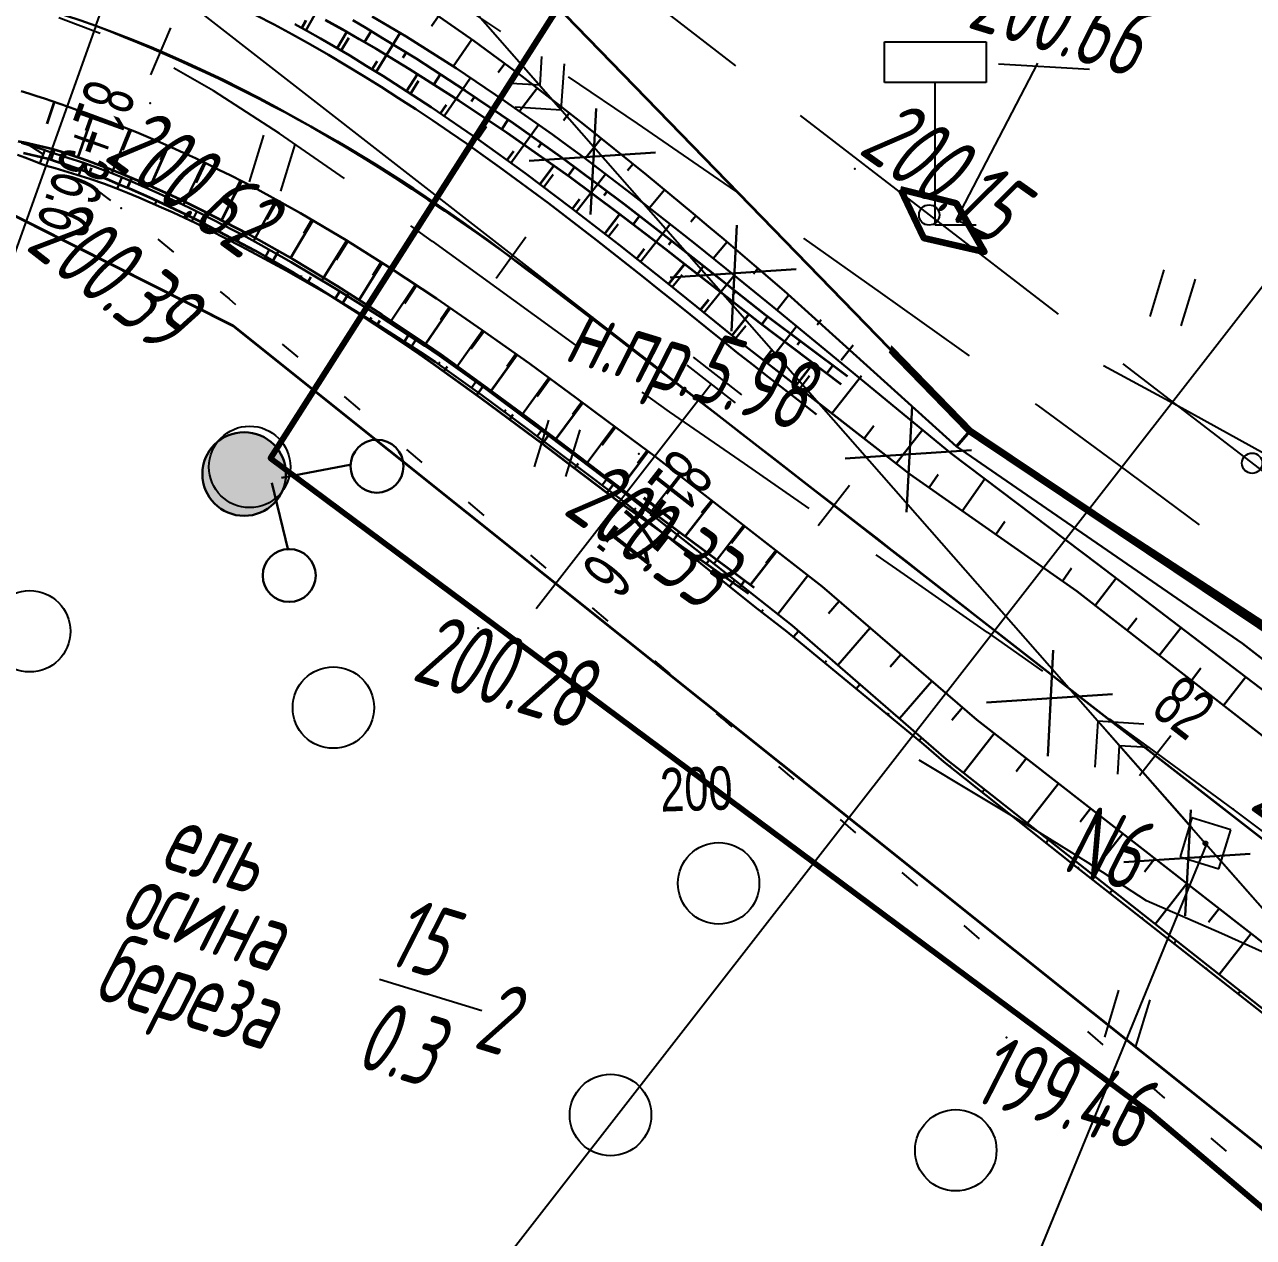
# Model space of a CAD drawing. Header units: millimetres. Extents: x -1799 to 6962, y -1020 to 4121.
# Drawn here: x 4869.3 to 4929.7, y 3082.8 to 3142.4 of the extents above; entities that cross this region are included whole.
import ezdxf

# ---------------------------------------------------------------- set-up
doc = ezdxf.new("R2010")
doc.units = ezdxf.units.MM
doc.linetypes.add('CONTI', pattern=[0])
doc.linetypes.add('DASHED', pattern=[0.75, 0.5, -0.25])
for name, color, linetype, lineweight in [('10', 1, 'Continuous', 35), ('КОПИЯ_ОСЬ_13_ОТКОСЫ', 7, 'Continuous', 30), ('Новые опоры', 5, 'Continuous', 35), ('ОСЬ_ВЕРХ_ПОКРЫТИЯ_ГРАНИЦЫ_ПОЛОС', 7, 'Continuous', 30), ('ОСЬ_ВЕРХ_ПОКРЫТИЯ_ОСЬ', 1, 'Continuous', 30), ('Ось_примыкания', 1, 'Continuous', 35)]:
    doc.layers.add(name, color=color, linetype=linetype, lineweight=lineweight)
for name, color, linetype in [('_Ростелеком', 6, 'Continuous'), ('GOR_BDEFAULT', 212, 'CONTI'), ('NAD_MDEFAULT', 7, 'CONTI'), ('PI_OTDEFAULT', 172, 'CONTI'), ('PI_TTDEFAULT', 5, 'CONTI'), ('PLN_O', 7, 'CONTI'), ('SIT_LDEFAULT', 7, 'CONTI'), ('USLZNDEFAULT', 7, 'CONTI'), ('ZAPSKDEFAULT', 7, 'CONTI'), ('КОПИЯ_ОСЬ_ТАНГЕНСЫ', 1, 'Continuous'), ('ОСЬ_ВЕРХ_ПОКРЫТИЯ_ОТКОСЫ', 7, 'Continuous'), ('ОСЬ_ВЕРХ_ПОКРЫТИЯ_ПИКЕТЫ', 1, 'Continuous'), ('ОСЬ_ВЕРХ_ПОКРЫТИЯ_РАЗБИВКА_КРИВ', 1, 'Continuous'), ('ОСЬ_ВЕРХ_ПОКРЫТИЯ_ТАНГЕНСЫ', 1, 'Continuous'), ('разметка', 7, 'Continuous')]:
    doc.layers.add(name, color=color, linetype=linetype)
doc.styles.add('eskd', font='spds.shx', dxfattribs={"width": 1.2, "oblique": 15})
doc.styles.add('SHRFT', font='TXT', dxfattribs={"width": 3.5})
doc.styles.get("Standard").update_dxf_attribs({"font": 'arial.ttf'})
doc.styles.add('STYLE1', font='romand.shx', dxfattribs={"width": 0.9})
doc.linetypes.add('кабель_связи_проект.', pattern='A,10,-1,["/",STYLE1,S=3,R=0,X=0,Y=-1.5],-4.1', length=15.1)

# ---------------------------------------------------------------- blocks, each defined once
blk = doc.blocks.new('BL_2011')
at = {"color": 0}
for p, q in [((0, 0), (0, 2.4)), ((1.6, 0), (1.6, 2.4))]:
    blk.add_line(p, q, dxfattribs=at)
blk = doc.blocks.new('BL_2004')
at = {"color": 0}
blk.add_circle((0, 0), 2, dxfattribs=at)
blk = doc.blocks.new('BL_27')
at = {"color": 0}
for p, q in [((1, 1), (-1, 1)), ((-1, 1), (-1, -1)), ((1, -1), (1, 1)), ((-1, -1), (1, -1))]:
    blk.add_line(p, q, dxfattribs=at)
blk.add_circle((0, 0), 0.1, dxfattribs=at)
blk = doc.blocks.new('BL_13')
at = {"color": 0}
for p, q in [((-2.5, 7), (-2.5, 9)), ((-2.5, 9), (2.5, 9)), ((2.5, 9), (2.5, 7)), ((0, 7), (-2.5, 7)), ((0, 0), (0, 7)), ((2.5, 7), (0, 7)), ((2, 0), (0, 0))]:
    blk.add_line(p, q, dxfattribs=at)
blk = doc.blocks.new('A$C20B74A9F')
at = {"layer": 'Новые опоры', "lineweight": 30, "ltscale": 7}
h = blk.add_hatch(color=256, dxfattribs=at)
h.set_gradient(color1=(0, 0, 255), color2=(0, 0, 117), one_color=1, tint=0.23, name='SPHERICAL')
h.paths.add_polyline_path([(2.054, 0, 1), (-2.054, 0, 1)])
blk.add_circle((0, 0), 2.054, dxfattribs=at)

msp = doc.modelspace()

# ---------------------------------------------------------------- linework, layer by layer
at = {"ltscale": 7}
msp.add_lwpolyline([(4889.292, 3077.081), (4948.641, 3153.329)], dxfattribs=at)
at = {"linetype": 'Continuous'}
msp.add_lwpolyline([(4896.862, 3074.805), (4914.011, 3069.562), (4927.348, 3102.079)], dxfattribs=at)
at = {"layer": '10'}
for points in [[(5126.716, 2919.343), (5103.206, 2947.443), (5106.036, 2952.483), (5090.316, 2971.423), (5010.816, 3060.993), (4964.366, 3097.523), (4959.866, 3089.543), (4935.266, 3109.693), (4925.046, 3116.333), (4915.736, 3122.393), (4882.236, 3156.863), (4868.236, 3165.853), (4844.226, 3168.003), (4845.853, 3159.921), (4832.606, 3154.783), (4804.776, 3131.223), (4770.826, 3093.703), (4735.886, 3046.233), (4680.976, 2976.563), (4647.056, 2935.783), (4635.286, 2926.063), (4615.906, 2918.193), (4598.586, 2915.533), (4552.416, 2914.983)], [(4844.226, 3168.003), (4868.236, 3165.853), (4882.236, 3156.863), (4915.736, 3122.393), (4925.046, 3116.333), (4935.266, 3109.693), (4959.866, 3089.543), (4964.366, 3097.523), (5010.816, 3060.993), (5090.316, 2971.423)], [(4557.366, 2900.733), (4579.636, 2901.023), (4603.806, 2901.343), (4619.906, 2900.323), (4644.596, 2910.463), (4659.776, 2923.013), (4694.926, 2965.253), (4750.166, 3035.343), (4784.736, 3082.333), (4817.286, 3118.293), (4841.916, 3139.133), (4849.498, 3141.814), (4850.396, 3137.353), (4862.146, 3136.323), (4879.536, 3127.573), (4921.766, 3093.823), (4990.146, 3039.233), (5067.656, 2951.893), (5147.236, 2856.943), (5178.236, 2824.543), (5178.236, 2824.543), (5183.976, 2815.193), (5213.876, 2748.373)], [(5311.566, 2187.733), (5307.976, 2226.163), (5307.136, 2291.223), (5299.566, 2401.693), (5284.996, 2489.083), (5263.266, 2574.083), (5241.046, 2659.673), (5213.876, 2748.373), (5183.976, 2815.193), (5178.236, 2824.543), (5178.236, 2824.543), (5147.236, 2856.943), (5067.656, 2951.893), (4990.146, 3039.233), (4921.766, 3093.823), (4879.536, 3127.573), (4862.146, 3136.323), (4850.396, 3137.353)]]:
    msp.add_lwpolyline(points, dxfattribs=at)
at = {"layer": '_Ростелеком', "ltscale": 0.25}
for points in [[(4919.057, 3140.47), (4915.059, 3132.794), (4916.578, 3132.05)], [(4917.135, 3140.432), (4921.61, 3140.17)]]:
    msp.add_lwpolyline(points, dxfattribs=at)
at = {"layer": '_Ростелеком', "linetype": 'ByBlock', "lineweight": 100, "ltscale": 0.25}
msp.add_lwpolyline([(4912.32, 3134.255), (4913.445, 3131.88), (4916.446, 3131.193), (4915.071, 3133.568), (4912.32, 3134.255)], dxfattribs=at)
at = {"layer": '_Ростелеком', "linetype": 'кабель_связи_проект.', "ltscale": 0.25}
msp.add_lwpolyline([(4915.736, 3122.393, 0.35, 0.35, 0), (4911.811, 3126.432, 0, 0, 0), (4914.033, 3132.783, 0, 0, 0)], format="xyseb", dxfattribs=at)
at = {"layer": '_Ростелеком', "linetype": 'кабель_связи_проект.', "ltscale": 0.25, "const_width": 0.35}
msp.add_lwpolyline([(5227.847, 2760.189), (5218.846, 2781.426), (5206.952, 2806.026), (5202.948, 2813.998), (5185.14, 2845.823), (5185.14, 2845.823), (5158.246, 2881.673), (5129.316, 2916.233), (5103.206, 2947.443), (5071.34, 2988.977), (5054.135, 3008.097), (5034.933, 3030.902), (5019.355, 3045.905), (5000.278, 3062.641), (4959.866, 3089.543), (4931.654, 3111.72), (4915.736, 3122.393)], dxfattribs=at)
at = {"layer": '_Ростелеком', "lineweight": 40, "ltscale": 7}
msp.add_lwpolyline([(4915.736, 3122.393), (4915.074, 3121.644)], dxfattribs=at)
at = {"layer": 'GOR_BDEFAULT', "color": 212, "elevation": 200, "flags": 128}
for points in [[(4959.432, 3104.449), (4956.572, 3106.249), (4953.532, 3108.119), (4950.362, 3110.079), (4944.772, 3112.629), (4941.532, 3114.729), (4938.312, 3116.859), (4934.702, 3118.799), (4930.682, 3121.019), (4926.142, 3123.529), (4922.302, 3125.599)], [(4939.962, 3092.359), (4939.222, 3092.509), (4938.252, 3093.099), (4932.592, 3095.699), (4928.092, 3097.719), (4924.412, 3099.329), (4921.542, 3101.189), (4918.692, 3102.969), (4915.912, 3104.639), (4913.242, 3106.239)]]:
    msp.add_lwpolyline(points, dxfattribs=at)
at = {"layer": 'NAD_MDEFAULT', "color": 0}
msp.add_line((4886.734, 3095.477), (4891.755, 3093.942), dxfattribs=at)
at = {"layer": 'PI_TTDEFAULT', "color": 5}
for p in [(4875.472, 3138.509, 200.624), (4910.082, 3135.269, 200.151), (4874.042, 3133.339, 200.39), (4899.462, 3121.279, 200.328), (4891.572, 3112.719, 200.279), (4928.662, 3103.829, 200.455), (4917.532, 3092.619, 199.461)]:
    msp.add_point(p, dxfattribs=at)
at = {"layer": 'PLN_O'}
for p, q in [((4900.842, 3142.929), (4904.222, 3140.329)), ((4907.392, 3137.889), (4920.072, 3128.139)), ((4923.252, 3125.699), (4935.932, 3115.949))]:
    msp.add_line(p, q, dxfattribs=at)
for centre in [(4913.732, 3133.009), (4929.592, 3120.819)]:
    msp.add_circle(centre, 0.5, dxfattribs=at)
at = {"layer": 'SIT_LDEFAULT', "color": 7}
for p, q in [((4890.382, 3144.189), (4927.302, 3102.149)), ((4890.812, 3143.259), (4892.672, 3142.019)), ((4891.042, 3143.439), (4895.662, 3138.179)), ((4873.002, 3141.919), (4870.982, 3142.699)), ((4894.692, 3140.789), (4894.602, 3139.379)), ((4878.582, 3139.109), (4876.622, 3140.219)), ((4895.662, 3138.179), (4895.812, 3140.439)), ((4894.602, 3139.379), (4893.192, 3139.469)), ((4895.992, 3139.789), (4899.382, 3137.499)), ((4881.812, 3137.019), (4878.582, 3139.109)), ((4893.402, 3138.329), (4895.662, 3138.179)), ((4885.012, 3134.809), (4881.812, 3137.019)), ((4899.382, 3137.499), (4903.652, 3134.579)), ((4869.372, 3136.539), (4870.212, 3135.999)), ((4872.712, 3134.319), (4873.522, 3133.729)), ((4903.652, 3134.579), (4904.262, 3134.149)), ((4889.332, 3131.709), (4888.262, 3132.479)), ((4875.842, 3131.829), (4876.612, 3131.189)), ((4893.322, 3128.829), (4889.342, 3131.729)), ((4907.552, 3131.879), (4907.582, 3131.859)), ((4907.582, 3131.849), (4911.332, 3129.209)), ((4878.902, 3129.249), (4879.342, 3128.889)), ((4911.332, 3129.209), (4915.182, 3126.459)), ((4879.342, 3128.889), (4879.662, 3128.609)), ((4896.382, 3126.619), (4893.322, 3128.829)), ((4881.952, 3126.669), (4882.712, 3126.019)), ((4915.182, 3126.459), (4915.702, 3126.089)), ((4885.002, 3124.089), (4885.762, 3123.439)), ((4900.982, 3123.349), (4899.632, 3124.309)), ((4918.942, 3123.739), (4919.092, 3123.629)), ((4904.662, 3120.799), (4900.982, 3123.349)), ((4919.092, 3123.629), (4923.042, 3120.729)), ((4888.052, 3121.499), (4888.812, 3120.849)), ((4907.842, 3118.599), (4904.662, 3120.799)), ((4923.042, 3120.729), (4926.992, 3117.799)), ((4891.092, 3118.899), (4891.852, 3118.249)), ((4894.142, 3116.309), (4894.902, 3115.659)), ((4912.522, 3115.359), (4911.132, 3116.319)), ((4916.592, 3112.509), (4912.522, 3115.349)), ((4897.182, 3113.719), (4897.942, 3113.069)), ((4919.322, 3110.599), (4916.592, 3112.529)), ((4900.232, 3111.119), (4900.992, 3110.469)), ((4903.272, 3108.529), (4903.582, 3108.259)), ((4903.592, 3108.269), (4904.042, 3107.879)), ((4922.022, 3108.159), (4921.872, 3105.899)), ((4926.642, 3102.899), (4922.022, 3108.159)), ((4924.282, 3108.009), (4922.022, 3108.159)), ((4924.722, 3106.729), (4922.582, 3108.269)), ((4922.992, 3105.549), (4923.082, 3106.959)), ((4923.082, 3106.959), (4924.492, 3106.869)), ((4928.662, 3103.829), (4924.722, 3106.729)), ((4906.322, 3105.929), (4907.082, 3105.279)), ((4930.632, 3102.349), (4928.662, 3103.829)), ((4909.352, 3103.319), (4910.112, 3102.669)), ((4927.302, 3102.149), (4974.012, 3049.009)), ((4927.962, 3101.399), (4932.582, 3096.139)), ((4912.392, 3100.719), (4913.152, 3100.069)), ((4915.432, 3098.119), (4916.192, 3097.469)), ((4921.502, 3092.909), (4922.262, 3092.259)), ((4924.532, 3090.289), (4925.292, 3089.639)), ((4927.562, 3087.679), (4928.322, 3087.029))]:
    msp.add_line(p, q, dxfattribs=at)
at = {"layer": 'КОПИЯ_ОСЬ_13_ОТКОСЫ'}
for points in [[(4883.118, 3142.075), (4884.175, 3143.975)], [(4888.938, 3143.249), (4891.365, 3141.564), (4893.719, 3139.833), (4896.005, 3138.067), (4896.754, 3137.473), (4899.843, 3134.986), (4902.139, 3133.085), (4902.895, 3132.451), (4903.646, 3131.817), (4905.137, 3130.552), (4906.614, 3129.292), (4915.074, 3121.644), (4929.122, 3111.972), (4929.122, 3111.972), (4945.14, 3099.501)], [(4886.369, 3142.757), (4887.212, 3142.266), (4888.048, 3141.767), (4890.501, 3140.213), (4892.891, 3138.606), (4895.223, 3136.96), (4895.989, 3136.404), (4896.749, 3135.845), (4899.127, 3134.028), (4901.46, 3132.197), (4902.229, 3131.585), (4903.756, 3130.361), (4906.023, 3128.532), (4914.813, 3121.303), (4922.037, 3115.848), (4964.408, 3083.554)], [(4886.369, 3142.757), (4887.212, 3142.266), (4888.048, 3141.767), (4890.501, 3140.213), (4892.891, 3138.606), (4895.223, 3136.96), (4895.989, 3136.404), (4896.749, 3135.845), (4899.127, 3134.028), (4901.46, 3132.197), (4902.229, 3131.585), (4903.756, 3130.361), (4906.023, 3128.532), (4914.813, 3121.303), (4922.037, 3115.848), (4964.408, 3083.554)], [(4889.628, 3142.77), (4889.291, 3142.284)], [(4882.571, 3142.377), (4883.199, 3142.029), (4883.825, 3141.677), (4884.448, 3141.319), (4885.268, 3140.834), (4886.082, 3140.342), (4886.893, 3139.841), (4889.277, 3138.299), (4891.605, 3136.702), (4893.883, 3135.062), (4896.164, 3133.352), (4898.497, 3131.544), (4900.795, 3129.72), (4902.313, 3128.5), (4904.573, 3126.669), (4912.78, 3120.281), (4920.978, 3114.534), (4977.247, 3070.73)], [(4886.564, 3140.046), (4887.743, 3141.95)], [(4884.853, 3141.081), (4885.222, 3141.705)], [(4891.271, 3141.629), (4890.353, 3140.306)], [(4892.884, 3140.447), (4892.566, 3140.014)], [(4888.247, 3138.965), (4888.653, 3139.592)], [(4889.915, 3137.861), (4891.204, 3139.74)], [(4869.129, 3139.086), (4869.511, 3138.968), (4869.892, 3138.847), (4870.272, 3138.723), (4870.652, 3138.596), (4871.03, 3138.466), (4871.407, 3138.333), (4871.854, 3138.18), (4872.301, 3138.024), (4872.746, 3137.864), (4873.189, 3137.701), (4873.632, 3137.534), (4874.211, 3137.306), (4874.789, 3137.073), (4875.364, 3136.834), (4875.937, 3136.59), (4876.523, 3136.33), (4877.107, 3136.065), (4877.688, 3135.795), (4878.267, 3135.52), (4878.846, 3135.235), (4879.423, 3134.946), (4879.997, 3134.651), (4880.57, 3134.353), (4882.846, 3133.098), (4885.098, 3131.766), (4887.326, 3130.365), (4889.536, 3128.905), (4891.776, 3127.361), (4894.097, 3125.708), (4896.411, 3124.017), (4897.954, 3122.875), (4900.273, 3121.146), (4908.48, 3114.758), (4916.065, 3108.221), (4938.397, 3090.838)], [(4894.482, 3139.244), (4893.602, 3138.104)], [(4872.583, 3137.923), (4872.31, 3137.164)], [(4896.064, 3138.021), (4895.766, 3137.645)], [(4874.452, 3137.21), (4873.584, 3135.057)], [(4891.564, 3136.73), (4891.994, 3137.356)], [(4893.188, 3135.562), (4894.541, 3137.441)], [(4869.149, 3136.553), (4869.514, 3136.44), (4869.877, 3136.324), (4870.24, 3136.205), (4870.602, 3136.083), (4871.033, 3135.947), (4871.463, 3135.807), (4871.892, 3135.664), (4872.32, 3135.518), (4872.746, 3135.368), (4873.459, 3135.107), (4874.027, 3134.876), (4874.592, 3134.639), (4875.156, 3134.396), (4875.717, 3134.149), (4876.28, 3133.89), (4876.841, 3133.627), (4877.4, 3133.359), (4877.957, 3133.086), (4880.18, 3131.929), (4880.917, 3131.524), (4882.39, 3130.691), (4884.592, 3129.388), (4886.781, 3128.014), (4888.961, 3126.579), (4889.686, 3126.088), (4891.967, 3124.448), (4894.247, 3122.761), (4895.007, 3122.191), (4896.532, 3121.039), (4898.831, 3119.292), (4906.997, 3112.851), (4914.56, 3106.287), (4936.781, 3088.762)], [(4869.149, 3136.553), (4869.513, 3136.44), (4869.877, 3136.324), (4870.24, 3136.205), (4870.602, 3136.083), (4871.033, 3135.947), (4871.463, 3135.807), (4871.892, 3135.665), (4872.32, 3135.518), (4872.746, 3135.368), (4873.459, 3135.107), (4874.027, 3134.876), (4874.592, 3134.639), (4875.156, 3134.397), (4875.717, 3134.149), (4876.28, 3133.89), (4876.841, 3133.627), (4877.4, 3133.359), (4877.957, 3133.086), (4880.18, 3131.929), (4880.917, 3131.524), (4882.39, 3130.691), (4884.592, 3129.388), (4886.781, 3128.014), (4888.961, 3126.579), (4889.686, 3126.088), (4891.967, 3124.448), (4894.246, 3122.761), (4895.007, 3122.191), (4896.532, 3121.039), (4898.831, 3119.292), (4906.997, 3112.851), (4914.56, 3106.287), (4936.781, 3088.762)], [(4876.295, 3136.432), (4875.981, 3135.725)], [(4897.626, 3136.771), (4896.83, 3135.783)], [(4868.953, 3135.957), (4869.308, 3135.827), (4869.661, 3135.695), (4870.014, 3135.56), (4870.366, 3135.423), (4870.796, 3135.301), (4871.225, 3135.176), (4871.653, 3135.048), (4872.08, 3134.916), (4872.506, 3134.781), (4873.219, 3134.543), (4873.784, 3134.322), (4874.347, 3134.095), (4874.908, 3133.863), (4875.467, 3133.626), (4876.029, 3133.377), (4876.589, 3133.124), (4877.147, 3132.866), (4877.703, 3132.603), (4879.926, 3131.484), (4880.664, 3131.091), (4882.139, 3130.284), (4884.349, 3129.015), (4886.549, 3127.675), (4888.742, 3126.273), (4889.472, 3125.793), (4891.75, 3124.158), (4894.03, 3122.478), (4894.791, 3121.909), (4896.316, 3120.76), (4898.616, 3119.016), (4905.174, 3113.766), (4906.759, 3112.546), (4913.467, 3107), (4914.452, 3106.148), (4920.723, 3101.181), (4936.458, 3088.836)], [(4870.05, 3135.546), (4870.298, 3136.185)], [(4878.111, 3135.594), (4877.109, 3133.5)], [(4899.184, 3135.517), (4898.918, 3135.188)], [(4871.965, 3134.952), (4872.033, 3135.17)], [(4873.853, 3134.295), (4874.076, 3134.855)], [(4879.901, 3134.702), (4879.546, 3134.014)], [(4894.798, 3134.376), (4895.261, 3134.993)], [(4896.395, 3133.172), (4897.828, 3135.021)], [(4900.731, 3134.25), (4899.988, 3133.353)], [(4875.699, 3133.524), (4875.78, 3133.708)], [(4881.661, 3133.752), (4880.546, 3131.728)], [(4877.517, 3132.692), (4877.752, 3133.187)], [(4902.271, 3132.974), (4902.021, 3132.676)], [(4883.402, 3132.769), (4883.01, 3132.107)], [(4897.976, 3131.948), (4898.454, 3132.564)], [(4899.548, 3130.71), (4901.008, 3132.551)], [(4879.306, 3131.797), (4879.388, 3131.96)], [(4885.123, 3131.75), (4883.897, 3129.799)], [(4903.801, 3131.685), (4903.114, 3130.876)], [(4881.076, 3130.866), (4881.313, 3131.3)], [(4886.817, 3130.686), (4886.408, 3130.035)], [(4905.325, 3130.391), (4905.096, 3130.121)], [(4882.822, 3129.892), (4882.904, 3130.035)], [(4901.113, 3129.465), (4901.603, 3130.075)], [(4902.67, 3128.21), (4904.152, 3130.041)], [(4884.553, 3128.89), (4884.783, 3129.267)], [(4888.493, 3129.595), (4887.246, 3127.708)], [(4906.854, 3129.102), (4906.258, 3128.348)], [(4886.262, 3127.85), (4886.338, 3127.976)], [(4890.153, 3128.48), (4889.725, 3127.859)], [(4891.799, 3127.345), (4890.492, 3125.509)], [(4904.225, 3126.952), (4904.719, 3127.562)], [(4905.797, 3125.717), (4907.246, 3127.577)], [(4908.422, 3127.86), (4908.223, 3127.609)], [(4887.95, 3126.779), (4888.16, 3127.106)], [(4893.428, 3126.184), (4892.992, 3125.572)], [(4909.99, 3126.619), (4909.411, 3125.887)], [(4889.624, 3125.684), (4889.699, 3125.789)], [(4895.049, 3125.012), (4893.7, 3123.165)], [(4907.375, 3124.488), (4907.858, 3125.108)], [(4908.954, 3123.26), (4910.399, 3125.116)], [(4891.249, 3124.518), (4891.46, 3124.812)], [(4896.663, 3123.831), (4896.209, 3123.218)], [(4892.863, 3123.338), (4892.935, 3123.435)], [(4898.269, 3122.64), (4896.879, 3120.775)], [(4910.532, 3122.031), (4911.014, 3122.65)], [(4894.471, 3122.148), (4894.684, 3122.433)], [(4912.11, 3120.803), (4913.403, 3122.463)], [(4899.873, 3121.444), (4899.41, 3120.823)], [(4896.069, 3120.946), (4896.141, 3121.041)], [(4901.457, 3120.224), (4900.009, 3118.363)], [(4913.723, 3119.621), (4914.172, 3120.261)], [(4897.664, 3119.739), (4897.876, 3120.018)], [(4915.36, 3118.472), (4916.468, 3120.053)], [(4903.036, 3118.996), (4902.553, 3118.375)], [(4899.245, 3118.514), (4899.318, 3118.605)], [(4904.614, 3117.767), (4903.149, 3115.886)], [(4916.998, 3117.324), (4917.444, 3117.96)], [(4900.806, 3117.264), (4901.037, 3117.552)], [(4906.192, 3116.539), (4905.704, 3115.912)], [(4902.367, 3116.014), (4902.444, 3116.11)], [(4907.77, 3115.31), (4906.29, 3113.408)], [(4920.273, 3115.028), (4920.716, 3115.659)], [(4903.928, 3114.764), (4904.177, 3115.075)], [(4921.877, 3113.834), (4922.921, 3115.175)], [(4905.495, 3113.52), (4905.576, 3113.625)], [(4909.314, 3114.039), (4908.789, 3113.431)], [(4923.456, 3112.606), (4923.926, 3113.211)], [(4907.071, 3112.289), (4907.31, 3112.579)], [(4910.829, 3112.734), (4909.247, 3110.898)], [(4925.034, 3111.377), (4926.102, 3112.75)], [(4908.612, 3111.015), (4908.692, 3111.111)], [(4912.344, 3111.428), (4911.816, 3110.816)], [(4926.612, 3110.149), (4927.082, 3110.752)], [(4910.153, 3109.74), (4910.332, 3109.956)], [(4913.859, 3110.122), (4912.268, 3108.276)], [(4928.19, 3108.92), (4929.284, 3110.325)], [(4915.373, 3108.816), (4914.843, 3108.201)], [(4911.695, 3108.465), (4911.754, 3108.538)], [(4916.923, 3107.553), (4915.414, 3105.614)], [(4913.236, 3107.191), (4913.354, 3107.334)], [(4918.501, 3106.324), (4917.998, 3105.678)], [(4914.764, 3105.901), (4914.802, 3105.95)], [(4920.08, 3105.096), (4918.555, 3103.137)], [(4916.332, 3104.659), (4916.444, 3104.801)], [(4921.658, 3103.867), (4921.149, 3103.214)], [(4917.9, 3103.417), (4917.937, 3103.465)], [(4923.236, 3102.639), (4921.696, 3100.66)], [(4919.467, 3102.176), (4919.585, 3102.324)], [(4924.814, 3101.41), (4924.301, 3100.751)], [(4921.036, 3100.935), (4921.075, 3100.985)], [(4926.393, 3100.182), (4924.836, 3098.183)], [(4922.61, 3099.701), (4922.725, 3099.848)], [(4924.183, 3098.466), (4924.222, 3098.515)], [(4927.971, 3098.953), (4927.452, 3098.287)], [(4925.757, 3097.232), (4925.866, 3097.371)], [(4929.549, 3097.725), (4927.977, 3095.705)], [(4927.33, 3095.997), (4927.367, 3096.044)], [(4928.904, 3094.763), (4929.007, 3094.894)]]:
    msp.add_lwpolyline(points, dxfattribs=at)
at = {"layer": 'КОПИЯ_ОСЬ_ТАНГЕНСЫ'}
msp.add_line((4845.817, 3167.968), (5012.422, 3038.292), dxfattribs=at)
at = {"layer": 'Новые опоры', "color": 1, "lineweight": 80, "ltscale": 7}
msp.add_lwpolyline([(4850.597, 3188.611), (4900.088, 3150.404), (4881.372, 3121.062), (4924.495, 3088.997), (4976.907, 3044.653)], dxfattribs=at)
at = {"layer": 'Новые опоры', "color": 1, "lineweight": 30, "ltscale": 7}
for points in [[(4897.367, 3138.243), (4897.098, 3133.035)], [(4894.081, 3135.672), (4900.283, 3136.078)], [(4904.288, 3132.516), (4904.019, 3127.308)], [(4901.002, 3129.945), (4907.204, 3130.351)], [(4912.893, 3123.627), (4912.624, 3118.419)], [(4909.607, 3121.056), (4915.809, 3121.462)], [(4919.826, 3111.638), (4919.557, 3106.43)], [(4916.541, 3109.067), (4922.743, 3109.473)], [(4926.583, 3103.795), (4926.314, 3098.587)], [(4923.297, 3101.224), (4929.499, 3101.63)]]:
    msp.add_lwpolyline(points, dxfattribs=at)
at = {"layer": 'Новые опоры', "lineweight": 30, "ltscale": 7}
for points in [[(4881.913, 3120.096), (4885.273, 3120.739)], [(4881.444, 3119.854), (4882.248, 3116.543)]]:
    msp.add_lwpolyline(points, dxfattribs=at)
for centre in [(4886.606, 3120.671), (4882.296, 3115.305)]:
    msp.add_circle(centre, 1.3, dxfattribs=at)
at = {"layer": 'ОСЬ_ВЕРХ_ПОКРЫТИЯ_ГРАНИЦЫ_ПОЛОС'}
for points in [[(4880.65, 3142.83), (4881.556, 3142.357), (4882.454, 3141.872), (4883.343, 3141.377), (4884.225, 3140.871), (4885.098, 3140.355), (4885.963, 3139.83), (4886.821, 3139.296), (4887.671, 3138.754), (4888.515, 3138.204), (4889.351, 3137.647), (4890.18, 3137.084), (4891.003, 3136.513), (4891.82, 3135.938), (4892.63, 3135.356), (4893.435, 3134.77), (4894.235, 3134.179), (4895.029, 3133.585), (4895.818, 3132.986), (4896.603, 3132.384), (4897.384, 3131.78), (4898.16, 3131.173), (4898.933, 3130.564), (4899.702, 3129.953), (4900.469, 3129.341), (4901.232, 3128.728), (4901.994, 3128.115), (4902.753, 3127.501), (4903.51, 3126.888), (4904.266, 3126.275), (4905.055, 3125.661), (4905.843, 3125.047), (4906.632, 3124.434), (4907.42, 3123.82), (4908.203, 3123.21)], [(4869.129, 3139.086), (4869.511, 3138.968), (4869.892, 3138.847), (4870.272, 3138.723), (4870.652, 3138.596), (4871.03, 3138.466), (4871.407, 3138.333), (4871.854, 3138.18), (4872.301, 3138.024), (4872.746, 3137.864), (4873.189, 3137.701), (4873.632, 3137.534), (4874.211, 3137.306), (4874.789, 3137.073), (4875.364, 3136.834), (4875.937, 3136.59), (4876.523, 3136.33), (4877.107, 3136.065), (4877.688, 3135.795), (4878.267, 3135.52), (4878.846, 3135.235), (4879.423, 3134.946), (4879.997, 3134.651), (4880.57, 3134.353), (4882.846, 3133.098), (4885.098, 3131.766), (4887.326, 3130.365), (4889.536, 3128.905), (4891.776, 3127.361), (4894.097, 3125.708), (4896.411, 3124.017), (4897.954, 3122.875), (4900.273, 3121.146), (4906.555, 3116.256)], [(4908.517, 3123.6), (4912.78, 3120.281), (4920.978, 3114.534), (4977.247, 3070.73), (4981.98, 3067.017), (4985.129, 3064.526), (4987.878, 3062.333), (4993.742, 3057.583), (4998.781, 3053.397), (5001.154, 3051.384), (5003.514, 3049.355), (5006.051, 3047.137), (5008.568, 3044.896), (5010.817, 3042.855), (5013.047, 3040.793), (5015.026, 3038.929), (5016.989, 3037.048), (5019.161, 3034.929), (5021.315, 3032.79), (5025.212, 3028.829)], [(4906.555, 3116.256), (4908.48, 3114.758), (4916.065, 3108.221), (4938.397, 3090.838), (4971.752, 3064.511), (4975.658, 3061.41), (4978.769, 3058.921), (4982.255, 3056.109), (4984.567, 3054.226), (4986.869, 3052.334), (4990.298, 3049.479), (4993.703, 3046.596), (4994.955, 3045.521), (4996.451, 3044.225), (4998.927, 3042.053), (5001.384, 3039.859), (5002.482, 3038.866), (5003.575, 3037.868), (5004.664, 3036.866), (5005.746, 3035.859), (5006.824, 3034.848)]]:
    msp.add_lwpolyline(points, dxfattribs=at)
at = {"layer": 'ОСЬ_ВЕРХ_ПОКРЫТИЯ_ОСЬ'}
msp.add_lwpolyline([(4825.022, 3137.069, -0.230024), (4872.799, 3142.296), (4872.799, 3142.296), (4873.712, 3141.96), (4874.619, 3141.61), (4875.519, 3141.244), (4876.414, 3140.863), (4877.303, 3140.469), (4878.185, 3140.061), (4879.062, 3139.64), (4879.932, 3139.207), (4880.796, 3138.761), (4881.654, 3138.305), (4882.507, 3137.837), (4883.353, 3137.359), (4884.194, 3136.871), (4885.03, 3136.374), (4885.859, 3135.867), (4886.684, 3135.352), (4887.504, 3134.829), (4888.318, 3134.299), (4889.128, 3133.761), (4889.934, 3133.216), (4890.735, 3132.665), (4891.532, 3132.109), (4892.325, 3131.546), (4893.114, 3130.979), (4893.901, 3130.407), (4894.684, 3129.831), (4895.464, 3129.251), (4896.242, 3128.667), (4897.017, 3128.081), (4897.79, 3127.492), (4898.562, 3126.9), (4900.101, 3125.712), (4902.404, 3123.922), (4902.404, 3123.922), (4968.436, 3072.526)], format="xyb", dxfattribs=at)
at = {"layer": 'ОСЬ_ВЕРХ_ПОКРЫТИЯ_ОТКОСЫ'}
msp.add_lwpolyline([(4882.571, 3142.377), (4883.199, 3142.029), (4883.825, 3141.677), (4884.448, 3141.319), (4885.268, 3140.834), (4886.082, 3140.342), (4886.893, 3139.841), (4889.277, 3138.299), (4891.605, 3136.702), (4893.883, 3135.062), (4896.164, 3133.352), (4898.497, 3131.544), (4900.795, 3129.72), (4902.313, 3128.5), (4904.573, 3126.669), (4908.517, 3123.6)], dxfattribs=at)
at = {"layer": 'ОСЬ_ВЕРХ_ПОКРЫТИЯ_ПИКЕТЫ'}
for p, q in [((4875.498, 3139.897), (4876.477, 3142.197)), ((4892.455, 3129.913), (4893.921, 3131.938)), ((4908.284, 3117.762), (4909.82, 3119.734)), ((4924.067, 3105.477), (4925.602, 3107.45)), ((4924.067, 3105.477), (4925.602, 3107.45))]:
    msp.add_line(p, q, dxfattribs=at)
at = {"layer": 'ОСЬ_ВЕРХ_ПОКРЫТИЯ_РАЗБИВКА_КРИВ'}
for p, q in [((4872.799, 3142.296), (4873.136, 3143.237)), ((4872.799, 3142.296), (4868.424, 3130.054)), ((4901.835, 3125.633), (4904.202, 3123.79)), ((4902.142, 3126.027), (4904.509, 3124.185)), ((4902.404, 3123.922), (4903.018, 3124.712)), ((4902.404, 3123.922), (4894.419, 3113.664))]:
    msp.add_line(p, q, dxfattribs=at)
at = {"layer": 'ОСЬ_ВЕРХ_ПОКРЫТИЯ_ТАНГЕНСЫ'}
msp.add_line((4845.817, 3167.968), (5012.422, 3038.289), dxfattribs=at)
at = {"layer": 'Ось_примыкания', "color": 0}
for p, q in [((4882.916, 3142.186), (4883.136, 3142.583)), ((4884.655, 3141.197), (4885.127, 3141.997)), ((4886.328, 3142.034), (4886.001, 3141.492)), ((4888.033, 3140.99), (4887.872, 3140.728)), ((4886.368, 3140.165), (4886.618, 3140.571)), ((4888.054, 3139.09), (4888.593, 3139.923)), ((4889.721, 3139.917), (4889.398, 3139.414)), ((4891.396, 3138.823), (4891.232, 3138.583)), ((4870.753, 3138.561), (4870.384, 3137.487)), ((4889.725, 3137.991), (4890.016, 3138.416)), ((4872.641, 3137.902), (4871.905, 3135.849)), ((4891.374, 3136.86), (4891.975, 3137.736)), ((4893.05, 3137.699), (4892.732, 3137.231)), ((4874.509, 3137.186), (4874.105, 3136.188)), ((4876.35, 3136.407), (4875.478, 3134.439)), ((4894.683, 3136.545), (4894.523, 3136.32)), ((4870.602, 3135.727), (4870.763, 3136.227)), ((4893.001, 3135.697), (4893.325, 3136.147)), ((4872.495, 3135.083), (4872.584, 3135.331)), ((4878.166, 3135.568), (4877.704, 3134.596)), ((4894.614, 3134.514), (4895.306, 3135.437)), ((4896.306, 3135.376), (4895.991, 3134.944)), ((4874.354, 3134.347), (4874.56, 3134.835)), ((4879.955, 3134.673), (4878.97, 3132.751)), ((4897.906, 3134.176), (4897.749, 3133.966)), ((4876.18, 3133.532), (4876.295, 3133.774)), ((4881.714, 3133.722), (4881.197, 3132.783)), ((4896.213, 3133.313), (4896.574, 3133.779)), ((4877.978, 3132.656), (4878.23, 3133.136)), ((4897.794, 3132.088), (4898.54, 3133.05)), ((4899.498, 3132.965), (4899.184, 3132.559)), ((4883.455, 3132.738), (4882.364, 3130.895)), ((4879.75, 3131.728), (4879.877, 3131.971)), ((4885.175, 3131.718), (4884.602, 3130.807)), ((4901.081, 3131.743), (4900.927, 3131.544)), ((4881.498, 3130.756), (4881.771, 3131.23)), ((4899.367, 3130.853), (4899.754, 3131.341)), ((4886.868, 3130.653), (4885.726, 3128.836)), ((4900.933, 3129.609), (4901.732, 3130.603)), ((4902.654, 3130.508), (4902.35, 3130.122)), ((4883.219, 3129.738), (4883.363, 3129.974)), ((4884.914, 3128.676), (4885.219, 3129.159)), ((4888.543, 3129.561), (4887.953, 3128.668)), ((4904.223, 3129.268), (4904.073, 3129.079)), ((4902.491, 3128.355), (4902.902, 3128.863)), ((4890.203, 3128.445), (4888.991, 3126.686)), ((4904.046, 3127.097), (4904.887, 3128.135)), ((4905.792, 3128.028), (4905.51, 3127.65)), ((4886.592, 3127.588), (4886.754, 3127.831)), ((4888.255, 3126.477), (4888.584, 3126.957)), ((4891.849, 3127.309), (4891.223, 3126.431)), ((4907.394, 3126.83), (4907.25, 3126.638)), ((4893.478, 3126.149), (4892.219, 3124.382)), ((4905.616, 3125.858), (4906.036, 3126.397)), ((4889.894, 3125.331), (4890.067, 3125.571)), ((4907.194, 3124.629), (4908.052, 3125.732)), ((4908.996, 3125.632), (4908.703, 3125.241)), ((4895.098, 3124.976), (4894.452, 3124.092)), ((4891.517, 3124.162), (4891.862, 3124.642)), ((4896.712, 3123.795), (4895.396, 3122.017)), ((4893.126, 3122.974), (4893.302, 3123.212)), ((4898.318, 3122.603), (4897.651, 3121.709)), ((4894.73, 3121.779), (4895.086, 3122.251)), ((4899.922, 3121.408), (4898.576, 3119.603)), ((4896.325, 3120.573), (4896.504, 3120.808)), ((4901.505, 3120.187), (4900.824, 3119.311)), ((4897.916, 3119.362), (4898.275, 3119.833)), ((4903.084, 3118.958), (4901.748, 3117.242)), ((4899.533, 3118.185), (4899.696, 3118.415)), ((4904.662, 3117.73), (4904.008, 3116.889)), ((4901.166, 3117.03), (4901.465, 3117.452)), ((4906.24, 3116.501), (4904.959, 3114.856)), ((4902.799, 3115.875), (4902.935, 3116.067)), ((4904.431, 3114.72), (4904.676, 3115.066))]:
    msp.add_line(p, q, dxfattribs=at)
for points in [[(4884.055, 3142.6), (4884.897, 3142.129), (4885.733, 3141.649), (4886.565, 3141.161), (4888.206, 3140.168), (4890.624, 3138.639), (4892.987, 3137.06), (4895.3, 3135.441), (4896.061, 3134.894), (4898.448, 3133.12), (4900.796, 3131.328), (4901.571, 3130.729), (4903.111, 3129.529), (4905.401, 3127.732), (4909.41, 3124.708)], [(4885.422, 3142.572), (4886.052, 3142.201), (4886.881, 3141.701), (4888.524, 3140.687), (4890.944, 3139.13), (4893.306, 3137.525), (4895.615, 3135.881), (4896.374, 3135.327), (4898.759, 3133.535), (4901.101, 3131.727), (4901.874, 3131.123), (4903.408, 3129.913), (4905.69, 3128.104), (4909.719, 3125.092)], [(4868.981, 3136.639), (4869.403, 3136.549), (4869.824, 3136.456), (4870.245, 3136.359), (4870.665, 3136.259), (4871.096, 3136.12), (4871.527, 3135.977), (4871.956, 3135.831), (4872.384, 3135.681), (4872.812, 3135.528), (4873.525, 3135.262), (4874.094, 3135.03), (4874.662, 3134.793), (4875.227, 3134.55), (4875.789, 3134.301), (4876.355, 3134.043), (4876.918, 3133.779), (4877.478, 3133.51), (4878.036, 3133.237), (4880.265, 3132.078), (4882.476, 3130.832), (4884.671, 3129.509), (4886.852, 3128.117), (4889.022, 3126.664), (4889.744, 3126.168), (4892.025, 3124.525), (4894.305, 3122.838), (4895.066, 3122.267), (4896.591, 3121.115), (4898.888, 3119.366), (4905.143, 3114.719)], [(4869.239, 3136.059), (4869.656, 3135.964), (4870.072, 3135.865), (4870.487, 3135.763), (4870.915, 3135.626), (4871.341, 3135.485), (4871.766, 3135.34), (4872.19, 3135.192), (4872.612, 3135.041), (4873.319, 3134.777), (4873.882, 3134.546), (4874.444, 3134.309), (4875.003, 3134.067), (4875.559, 3133.819), (4876.119, 3133.561), (4876.676, 3133.298), (4877.231, 3133.03), (4877.784, 3132.758), (4879.992, 3131.601), (4880.607, 3131.261), (4881.219, 3130.916), (4881.828, 3130.565), (4882.434, 3130.21), (4883.037, 3129.849), (4883.637, 3129.483), (4885.805, 3128.112), (4887.963, 3126.677), (4888.68, 3126.186), (4889.397, 3125.689), (4891.671, 3124.052), (4893.945, 3122.368), (4894.705, 3121.798), (4896.228, 3120.647), (4898.525, 3118.899), (4904.863, 3114.415)]]:
    msp.add_lwpolyline(points, dxfattribs=at)
at = {"layer": 'разметка', "lineweight": 30, "ltscale": 7}
msp.add_lwpolyline([(4800.09, 3112.73, -0.018062), (4811.253, 3125.566, -0.06068), (4825.025, 3137.064, -0.230141), (4872.799, 3142.296, -0.070919), (4893.188, 3130.926, -0.004441), (4917.101, 3112.483), (4917.101, 3112.483)], format="xyb", dxfattribs=at)
at = {"layer": 'разметка', "linetype": 'DASHED', "lineweight": 30, "ltscale": 14}
msp.add_lwpolyline([(4917.101, 3112.483), (4970.41, 3070.991, -0.00915), (4995.744, 3050.724, -0.0144)], format="xyb", dxfattribs=at)

# ---------------------------------------------------------------- block references
at = {"layer": '_Ростелеком'}
msp.add_blockref('BL_13', (4914.033, 3132.508), dxfattribs=at)
at = {"layer": 'USLZNDEFAULT', "color": 7, "rotation": 342.9999999999999}
msp.add_blockref('BL_27', (4927.302, 3102.149), dxfattribs=at)
at = {"layer": 'ZAPSKDEFAULT', "color": 7, "rotation": 342.9999999999999}
for name, p in [('BL_2011', (4880.352, 3134.639)), ('BL_2011', (4924.58, 3128.026)), ('BL_2004', (4880.352, 3120.639)), ('BL_2011', (4894.352, 3120.639)), ('BL_2004', (4869.545, 3112.567)), ('BL_2004', (4884.466, 3108.818)), ('BL_2004', (4903.387, 3100.189)), ('BL_2011', (4922.352, 3092.639)), ('BL_2004', (4898.078, 3088.81)), ('BL_2004', (4915.039, 3087.079))]:
    msp.add_blockref(name, p, dxfattribs=at)
at = {"layer": 'Новые опоры', "lineweight": 30, "ltscale": 7}
msp.add_blockref('A$C20B74A9F', (4880.084, 3120.287), dxfattribs=at)

# ---------------------------------------------------------------- texts
at = {"layer": 'GOR_BDEFAULT', "color": 212, "style": 'SHRFT', "width": 0.75}
msp.add_text('200', height=2.1263, rotation=1.82455, dxfattribs=at).set_placement((4900.548, 3103.707, 200))
at = {"layer": 'NAD_MDEFAULT', "color": 7, "style": 'eskd', "oblique": 10, "width": 0.8}
for s, p in [('н.пр.5.98', (4895.738, 3125.892)), ('N6', (4920.204, 3100.829)), (' ель', (4874.493, 3101.442)), ('осина', (4873.9, 3098.12)), (' 15', (4885.61, 3096.679)), ('береза', (4872.595, 3094.582)), (' 2', (4889.903, 3092.57)), (' 0.3', (4884.075, 3091.658))]:
    msp.add_text(s, height=3.5, rotation=343, dxfattribs=at).set_placement(p)
at = {"layer": 'PI_OTDEFAULT', "color": 172, "style": 'eskd', "oblique": 10, "width": 0.8}
for s, rotation, p in [('200.66', 343, (4915.518, 3142.245)), ('200.15', 324.65769, (4910.18, 3136.094)), ('200.62', 323.896, (4873.118, 3135.771)), ('200.39', 322.06346, (4869.268, 3131.378)), ('200.33', 324.65769, (4895.668, 3118.39)), ('200.28', 343, (4888.246, 3110.198)), ('200.46', 324.65769, (4929.387, 3103.899)), ('199.46', 343, (4915.762, 3089.529))]:
    msp.add_text(s, height=3.5, rotation=rotation, dxfattribs=at).set_placement(p)
at = {"layer": 'ОСЬ_ВЕРХ_ПОКРЫТИЯ_ПИКЕТЫ', "width": 0.6}
msp.add_text('82', height=2.5, rotation=322.10424, dxfattribs=at).set_placement((4924.572, 3108.568))
at = {"layer": 'ОСЬ_ВЕРХ_ПОКРЫТИЯ_РАЗБИВКА_КРИВ', "width": 0.6}
for s, rotation, p in [('81+36.6', 250.33472, (4872.429, 3139.773)), ('81+71.6', 232.10424, (4901.263, 3121.642))]:
    msp.add_text(s, height=2.5, rotation=rotation, dxfattribs=at).set_placement(p)

doc.saveas('drawing.dxf')
